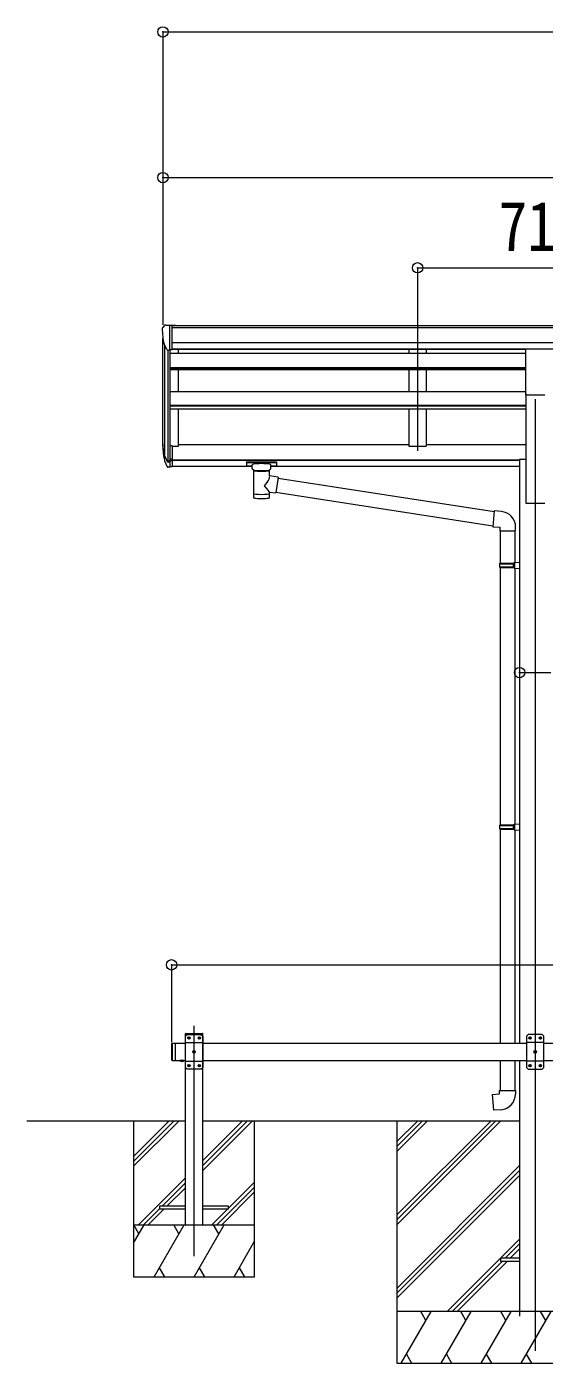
# Model space of a CAD drawing. Units: millimetres at full size, sheet at 1:30; details may follow other scales. Extents: x -8385 to 8479, y -5853 to 5787.
# Drawn here: x -1770 to -274, y -2418 to 1445 of the extents above; entities that cross this region are included whole.
import ezdxf
from ezdxf.enums import TextEntityAlignment as Align

# ---------------------------------------------------------------- set-up
doc = ezdxf.new("R2010")
doc.units = ezdxf.units.MM
doc.header["$LTSCALE"] = 30
doc.header["$PDMODE"] = 32
doc.header["$PDSIZE"] = 30
for name, color, linetype, lineweight in [('0-0_0', 7, 'Continuous', 9), ('0-1_本体', 4, 'Continuous', 9), ('0-2_部品', 7, 'Continuous', 9), ('0-4_TABLE1', 3, 'Continuous', 9), ('0-5_DIM1', 3, 'Continuous', 9), ('0-8_PARTS2', 2, 'Continuous', 9), ('0-A_寸法', 6, 'Continuous', 9), ('0-B_EXTLINE', 6, 'Continuous', 9)]:
    doc.layers.add(name, color=color, linetype=linetype, lineweight=lineweight)
doc.styles.add('ＭＳ ゴシック', font='')
doc.styles.get('ＭＳ ゴシック').set_extended_font_data('MS Gothic')

msp = doc.modelspace()

# ---------------------------------------------------------------- linework, layer by layer
at = {"layer": '0-0_0'}
for p, q in [((-1311.59, -1717.54), (-1770.27, -1717.54)), ((-1461.59, -1717.54), (-1461.59, -2167.54)), ((-1461.59, -1819.89), (-1359.24, -1717.54)), ((-1461.59, -1834.03), (-1345.1, -1717.54)), ((-1461.59, -1848.17), (-1330.96, -1717.54)), ((-345.79, -1717.54), (-1261.59, -1717.54)), ((-1261.59, -1860.3), (-1118.83, -1717.54)), ((-1261.59, -1846.16), (-1132.97, -1717.54)), ((-1261.59, -1832.02), (-1147.11, -1717.54)), ((-1111.59, -2167.54), (-1111.59, -1717.54)), ((-700.59, -1717.54), (-700.59, -2417.54)), ((-700.59, -1989.04), (-429.09, -1717.54)), ((-700.59, -2003.18), (-414.95, -1717.54)), ((-700.59, -2017.32), (-400.8, -1717.54)), ((-700.59, -1776.91), (-641.22, -1717.54)), ((-700.59, -1791.05), (-627.08, -1717.54)), ((-700.59, -1805.19), (-612.94, -1717.54)), ((-700.59, -2201.17), (-345.79, -1846.37)), ((-1447.11, -2017.54), (-1311.59, -1882.02)), ((-700.59, -2215.31), (-345.79, -1860.52)), ((-700.59, -2229.46), (-345.79, -1874.66)), ((-1378.97, -1963.54), (-1311.59, -1896.16)), ((-1364.83, -1963.54), (-1311.59, -1910.3)), ((-1220.84, -2017.54), (-1111.59, -1908.29)), ((-1206.7, -2017.54), (-1111.59, -1922.44)), ((-1186.59, -1969.15), (-1111.59, -1894.15)), ((-1432.97, -2017.54), (-1386.59, -1971.16)), ((-1418.83, -2017.54), (-1372.83, -1971.54)), ((-1234.98, -2017.54), (-1188.98, -1971.54)), ((-1461.59, -2070.65), (-1430.93, -2017.54)), ((-1461.59, -2017.54), (-1111.59, -2017.54)), ((-1445.93, -2043.52), (-1460.93, -2017.54)), ((-1402.06, -2167.54), (-1315.46, -2017.54)), ((-1330.46, -2043.52), (-1345.46, -2017.54)), ((-1286.59, -2167.54), (-1199.99, -2017.54)), ((-1214.99, -2043.52), (-1229.99, -2017.54)), ((-1171.12, -2167.54), (-1111.59, -2064.44)), ((-554.83, -2267.54), (-345.79, -2058.5)), ((-386.18, -2113.04), (-345.79, -2072.65)), ((-540.69, -2267.54), (-395.18, -2122.04)), ((-526.54, -2267.54), (-381.04, -2122.04)), ((-372.04, -2113.04), (-345.79, -2086.79)), ((-1387.06, -2141.56), (-1372.06, -2167.54)), ((-1271.59, -2141.56), (-1256.59, -2167.54)), ((-1156.12, -2141.56), (-1141.12, -2167.54)), ((-1461.59, -2167.54), (-1111.59, -2167.54)), ((99.41, -2267.54), (-700.59, -2267.54)), ((-687.89, -2417.54), (-601.29, -2267.54)), ((-616.29, -2293.52), (-631.29, -2267.54)), ((-572.42, -2417.54), (-485.82, -2267.54)), ((-500.82, -2293.52), (-515.82, -2267.54)), ((-456.95, -2417.54), (-370.35, -2267.54)), ((-385.35, -2293.52), (-400.35, -2267.54)), ((-341.48, -2417.54), (-254.88, -2267.54)), ((-269.88, -2293.52), (-284.88, -2267.54)), ((-672.89, -2391.56), (-657.89, -2417.54)), ((-557.42, -2391.56), (-542.42, -2417.54)), ((-441.95, -2391.56), (-426.95, -2417.54)), ((-326.48, -2391.56), (-311.48, -2417.54)), ((-700.59, -2417.54), (99.41, -2417.54))]:
    msp.add_line(p, q, dxfattribs=at)
at = {"layer": '0-1_本体'}
for p, q in [((-1350.09, 581.11), (3648.91, 581.11)), ((-1376.59, 231.6), (-1376.59, 544.36)), ((-1350.09, 575.77), (3648.91, 575.77)), ((-1372.31, 525.56), (-1372.31, 207.33)), ((-1362.59, 510.21), (-1362.59, 189.33)), ((-1356.59, 509.73), (-1356.59, 233.77)), ((-1350.09, 532.24), (3648.91, 532.24)), ((-1350.09, 514.57), (3648.91, 514.57)), ((-328.09, 512.19), (-1350.09, 512.19)), ((-1331.59, 500.94), (-1331.59, 512.19)), ((-665.59, 512.13), (-665.59, 500.94)), ((-615.59, 512.13), (-615.59, 500.94)), ((-328.09, 500.94), (-1356.59, 500.94)), ((-328.09, 459.01), (-1356.59, 459.01)), ((-328.09, 457.51), (-1356.59, 457.51)), ((-328.09, 453.31), (-1356.59, 453.31)), ((-1331.59, 389.58), (-1331.59, 453.31)), ((-665.59, 453.31), (-665.59, 389.58)), ((-615.59, 453.31), (-615.59, 389.58)), ((-328.1, 389.58), (-1356.59, 389.58)), ((-328.09, 350.14), (-1356.59, 350.14)), ((-328.09, 348.66), (-1356.59, 348.66)), ((-328.09, 385.26), (-328.09, 68.47)), ((-328.09, 339.41), (-1356.59, 339.41)), ((-1331.59, 232.94), (-1331.59, 339.41)), ((-665.59, 339.41), (-665.59, 232.92)), ((-615.59, 339.41), (-615.59, 232.92)), ((-1350.09, 232.94), (-1331.59, 232.94)), ((-1331.59, 237.74), (-665.59, 237.74)), ((-665.59, 232.92), (-615.59, 232.92)), ((-615.59, 237.74), (-328.09, 237.74)), ((-1350.09, 193.65), (-345.59, 193.65)), ((-345.59, 194.85), (-345.59, -1492.54)), ((-345.59, 194.85), (-328.09, 194.85)), ((-1350.09, 192.25), (-345.59, 192.25)), ((-1350.09, 174.88), (-1118.59, 174.88)), ((-1064.59, 174.88), (-345.59, 174.88)), ((-328.09, 68.47), (-273.09, 68.47)), ((-345.59, -1542.54), (-345.59, -2281.53))]:
    msp.add_line(p, q, dxfattribs=at)
at = {"layer": '0-2_部品'}
for p, q in [((-1371.68, 582.15), (-1375.75, 576.35)), ((-1368.59, 582.72), (-1370.92, 582.58)), ((-1368.59, 582.72), (-1350.09, 582.72)), ((-1356.59, 509.74), (-1356.59, 582.72)), ((-1350.09, 582.72), (-1340.09, 582.63)), ((-1350.09, 510.74), (-1350.09, 582.72)), ((-1340.09, 581.12), (-1340.09, 582.63)), ((-1378.59, 573.35), (-1378.59, 572.72)), ((-1364.22, 511.55), (-1373.49, 527.61)), ((-1356.59, 509.74), (-1361.8, 510.05)), ((-1350.09, 510.74), (-1356.59, 510.74)), ((-328.09, 514.28), (-273.09, 514.28)), ((-328.09, 380.77), (-328.09, 514.28)), ((-328.09, 380.77), (-273.09, 380.77)), ((-1356.59, 233.77), (-1356.59, 171.89)), ((-1350.09, 233.77), (-1356.59, 233.77)), ((-1350.09, 233.77), (-1350.09, 172.71)), ((-1374.2, 207.73), (-1364.04, 188.56)), ((-1363.03, 189.81), (-1372.78, 208.22)), ((-1350.09, 195.46), (-1356.59, 195.46)), ((-1371.61, 190.87), (-1364.04, 173.39)), ((-1356.59, 189.06), (-1361.73, 189.06)), ((-1356.59, 187.06), (-1361.44, 187.06)), ((-1356.59, 171.89), (-1361.44, 171.89)), ((-1350.09, 190.06), (-1356.59, 190.06)), ((-1350.09, 172.71), (-1356.59, 172.71)), ((-1135.09, 186.99), (-1135.09, 176.23)), ((-1135.09, 186.8), (-1135.09, 185.26)), ((-1133.09, 187.66), (-1050.09, 187.66)), ((-1133.09, 185.48), (-1050.09, 185.48)), ((-1133.09, 175.57), (-1118.59, 175.57)), ((-1118.59, 168.76), (-1118.59, 179.04)), ((-1114.49, 164.26), (-1114.51, 83.97)), ((-1068.69, 146.69), (-1068.69, 164.27)), ((-1064.59, 168.76), (-1064.59, 179.04)), ((-1064.59, 175.57), (-1050.09, 175.57)), ((-1048.09, 186.99), (-1048.09, 176.23)), ((-1043.47, 142.78), (-1068.69, 146.69)), ((-1043.47, 142.78), (-1050.49, 97.52)), ((-1043.78, 140.77), (-419.25, 43.88)), ((-1068.68, 83.97), (-1068.69, 100.6)), ((-1068.69, 100.34), (-1050.49, 97.52)), ((-422.92, 1.94), (-1050.22, 99.26)), ((-398.24, 44.06), (-419.08, 45.88)), ((-403.16, -11.68), (-357.16, -11.68)), ((-401.79, -11.68), (-401.79, -105.59)), ((-359.79, -11.68), (-359.79, -103.03)), ((-357.16, -11.68), (-357.16, -0.77)), ((-403.79, -107.59), (-402.79, -105.59)), ((-403.79, -107.59), (-359.79, -107.59)), ((-403.79, -107.59), (-403.79, -115.59)), ((-403.79, -115.59), (-359.79, -115.59)), ((-403.79, -115.59), (-402.79, -117.59)), ((-402.79, -105.59), (-359.79, -105.59)), ((-364.27, -107.59), (-364.7, -105.59)), ((-361.79, -103.09), (-345.79, -102.61)), ((-361.79, -105.09), (-361.79, -103.09)), ((-361.79, -105.09), (-359.79, -105.09)), ((-345.79, -102.61), (-345.79, -120.56)), ((-402.79, -117.59), (-359.79, -117.59)), ((-401.79, -117.59), (-401.79, -861.77)), ((-361.79, -120.09), (-361.79, -118.09)), ((-361.79, -120.09), (-345.79, -120.56)), ((-359.79, -120.14), (-359.79, -859.21)), ((-403.79, -863.77), (-402.79, -861.77)), ((-403.79, -863.77), (-359.79, -863.77)), ((-403.79, -863.77), (-403.79, -871.77)), ((-403.79, -871.77), (-359.79, -871.77)), ((-403.79, -871.77), (-402.79, -873.77)), ((-402.79, -861.77), (-359.79, -861.77)), ((-402.79, -873.77), (-359.79, -873.77)), ((-401.79, -873.77), (-401.79, -1492.54)), ((-364.27, -863.77), (-364.7, -861.77)), ((-361.79, -859.27), (-345.79, -858.8)), ((-361.79, -861.27), (-361.79, -859.27)), ((-361.79, -861.27), (-359.79, -861.27)), ((-361.79, -876.27), (-361.79, -874.27)), ((-361.79, -876.27), (-345.79, -876.74)), ((-359.79, -876.33), (-359.82, -1492.54)), ((-345.79, -858.8), (-345.79, -876.74)), ((-401.79, -1542.54), (-401.79, -1628.93)), ((-359.79, -1542.54), (-359.79, -1628.93)), ((-403.79, -1628.93), (-357.79, -1628.93)), ((-403.79, -1638.93), (-403.79, -1628.93)), ((-357.79, -1628.93), (-357.79, -1639.85))]:
    msp.add_line(p, q, dxfattribs=at)
at = {"layer": '0-2_部品', "color": 4}
for p, q in [((-1311.59, -1963.54), (-1386.59, -1963.54)), ((-1261.59, -1971.54), (-1186.59, -1971.54)), ((-400.59, -2113.04), (-400.59, -2122.04)), ((-400.59, -2113.04), (-345.79, -2113.04)), ((-400.59, -2122.04), (-345.79, -2122.04))]:
    msp.add_line(p, q, dxfattribs=at)
at = {"layer": '0-2_部品'}
for points in [[(-1135.09, 186.99), (-1135.05, 187.19), (-1134.97, 187.33), (-1134.87, 187.42), (-1134.77, 187.48), (-1134.65, 187.53), (-1134.36, 187.59), (-1133.87, 187.63), (-1133.33, 187.65), (-1133.09, 187.66)], [(-1135.09, 176.23), (-1135.05, 176.04), (-1134.97, 175.9), (-1134.87, 175.81), (-1134.77, 175.75), (-1134.65, 175.7), (-1134.36, 175.64), (-1133.87, 175.59), (-1133.33, 175.57), (-1133.09, 175.57)], [(-1118.55, 168.82), (-1118.58, 168.46), (-1118.33, 167.5), (-1117.81, 166.62), (-1117.01, 165.78), (-1115.89, 164.98), (-1114.49, 164.26)], [(-1068.69, 164.27), (-1068.46, 164.37), (-1067.1, 165.1), (-1065.99, 165.95), (-1065.23, 166.81), (-1064.77, 167.71), (-1064.6, 168.6)], [(-1050.09, 187.66), (-1049.74, 187.65), (-1049.21, 187.63), (-1048.76, 187.58), (-1048.46, 187.5), (-1048.29, 187.4), (-1048.17, 187.26), (-1048.1, 187.08), (-1048.09, 186.99)], [(-1050.09, 175.57), (-1049.74, 175.57), (-1049.21, 175.6), (-1048.76, 175.65), (-1048.46, 175.73), (-1048.29, 175.83), (-1048.17, 175.96), (-1048.1, 176.14), (-1048.09, 176.23)], [(-419.08, 45.88), (-423.08, 0.06), (-403.16, -1.68), (-403.16, -11.68)], [(-364.27, -107.59), (-364.27, -115.59), (-364.7, -117.59)], [(-361.79, -118.09), (-359.79, -118.09), (-359.79, -105.09)], [(-364.27, -863.77), (-364.27, -871.77), (-364.7, -873.77)], [(-361.79, -874.27), (-359.79, -874.27), (-359.79, -861.27)], [(-398.87, -1684.68), (-419.71, -1686.5), (-423.72, -1640.68), (-403.79, -1638.93)]]:
    msp.add_lwpolyline(points, dxfattribs=at)
at = {"layer": '0-2_部品', "color": 4}
for points in [[(-1386.59, -1963.54), (-1386.59, -1971.54), (-1311.59, -1971.54)], [(-1186.59, -1971.54), (-1186.59, -1963.54), (-1261.59, -1963.54)]]:
    msp.add_lwpolyline(points, dxfattribs=at)
at = {"layer": '0-2_部品'}
for centre, radius, start, end in [((-1370.86, 581.58), 1, 93.5, 145), ((-1375.59, 573.35), 3, 93, 180), ((-1176.59, 572.72), 202, 180, 192.90261), ((-1361.62, 513.05), 3, 210, 266.5), ((-1287.93, 229.9), 89.07, 174.49576, 194.41188), ((-1288.64, 234.18), 88.05, 177.22392, 197.21071), ((-1243.37, 226.95), 133.22, 183.27987, 195.71302), ((-1361.44, 190.06), 3, 210, 270), ((-1361.44, 174.89), 3, 210, 270), ((-1361.73, 190.56), 1.5, 210, 270), ((-402.16, -0.77), 45, 0, 85), ((-402.79, -1639.85), 45, 275, 0)]:
    msp.add_arc(centre, radius, start, end, dxfattribs=at)
for centre, major_axis, ratio, start_param, end_param in [((-1133.09, 185.26), (2, 0), 0.109601, 1.5707963, 3.1415927), ((-1091.59, 179.04), (27, 0), 0.122176, 6.2831853, 9.424778), ((-1091.58, 163.81), (-22.91, 0.42), 0.072511, 0.0008029, 1.5715993), ((-1091.58, 162.18), (-22.91, 0.42), 0.072511, 0.0008029, 1.5715993), ((-1091.6, 163.81), (22.92, 0.42), 0.07247, 4.71158, 6.2823764), ((-1091.6, 162.18), (22.92, 0.42), 0.07247, 4.71158, 6.2823764), ((-1080.59, 168.76), (16, 0), 0.361356, 6.2636979, 6.2831853), ((-1050.09, 185.26), (2, 0), 0.109601, 0, 1.5707963), ((-1091.59, 120.15), (-22.81, -26.62), 0.234429, 1.6855472, 3.1268519), ((-1089.04, 122.79), (20.32, -22.25), 0.045535, 0.0389954, 1.3075346), ((-1091.59, 83.97), (22.92, 0), 0.101955, 3.1415499, 6.2833984), ((-1091.59, 96.41), (22.91, 0), 0.122865, 3.1415927, 6.2831853)]:
    msp.add_ellipse(centre, major_axis=major_axis, ratio=ratio, start_param=start_param, end_param=end_param, dxfattribs=at)
at = {"layer": '0-4_TABLE1'}
for p, q in [((-1311.59, -2017.54), (-1311.59, -1467.54)), ((-1311.59, -1467.54), (-1261.59, -1467.54)), ((-1261.59, -2017.54), (-1261.59, -1467.54)), ((-1341.59, -1492.54), (-1311.59, -1492.54)), ((-1261.59, -1492.54), (-325.59, -1492.54)), ((-275.59, -1492.54), (1124.41, -1492.54)), ((-1341.59, -1542.54), (-1311.59, -1542.54)), ((-1261.59, -1542.54), (-325.59, -1542.54)), ((-275.59, -1542.54), (1124.41, -1542.54))]:
    msp.add_line(p, q, dxfattribs=at)
at = {"layer": '0-5_DIM1'}
for p, q in [((-1311.89, -1467.54), (-1311.78, -1465.49)), ((-1311.89, -1467.54), (-1261.29, -1467.54)), ((-1306.59, -1467.54), (-1311.59, -1472.54)), ((-1310.79, -1464.54), (-1262.4, -1464.54)), ((-1306.59, -1467.54), (-1266.59, -1467.54)), ((-1266.59, -1467.54), (-1261.59, -1472.54)), ((-1261.29, -1467.54), (-1261.4, -1465.49)), ((-320.59, -1467.54), (-325.59, -1472.54)), ((-280.59, -1467.54), (-320.59, -1467.54)), ((-280.59, -1467.54), (-275.59, -1472.54)), ((-1351.59, -1494.54), (-1351.59, -1540.54)), ((-1349.59, -1492.54), (-1349.59, -1542.54)), ((-1341.59, -1492.54), (-1341.59, -1542.54)), ((-1311.59, -1562.54), (-1311.59, -1472.54)), ((-1311.59, -1490.24), (-1261.59, -1490.24)), ((-1302.85, -1477.96), (-1303.69, -1477.96)), ((-1300.33, -1477.12), (-1299.49, -1477.12)), ((-1272.85, -1477.96), (-1273.69, -1477.96)), ((-1270.33, -1477.12), (-1269.49, -1477.12)), ((-1261.59, -1472.54), (-1261.59, -1562.54)), ((-325.59, -1472.54), (-325.59, -1562.54)), ((-275.59, -1490.24), (-325.59, -1490.24)), ((-316.85, -1477.12), (-317.69, -1477.12)), ((-314.33, -1477.96), (-313.49, -1477.96)), ((-286.85, -1477.12), (-287.69, -1477.12)), ((-284.33, -1477.96), (-283.49, -1477.96)), ((-275.59, -1562.54), (-275.59, -1472.54)), ((-1351.59, -1540.54), (-1349.59, -1542.54)), ((-1349.59, -1542.54), (-1339.59, -1542.54)), ((-1315.69, -1542.54), (-1327.49, -1542.54)), ((-1327.49, -1542.54), (-1327.49, -1543.05)), ((-1315.69, -1542.54), (-1327.49, -1542.54)), ((-1327.49, -1542.54), (-1327.49, -1543.05)), ((-1315.69, -1543.05), (-1327.49, -1543.05)), ((-1315.69, -1543.05), (-1327.49, -1543.05)), ((-1319.09, -1542.54), (-1324.09, -1542.54)), ((-1319.09, -1542.54), (-1324.09, -1542.54)), ((-1315.69, -1542.54), (-1315.69, -1543.05)), ((-1315.69, -1542.54), (-1315.69, -1543.05)), ((-1311.59, -1544.84), (-1261.59, -1544.84)), ((-1287.85, -1517.96), (-1288.69, -1517.96)), ((-1285.33, -1517.12), (-1284.49, -1517.12)), ((-275.59, -1544.84), (-325.59, -1544.84)), ((-301.85, -1517.12), (-302.69, -1517.12)), ((-299.33, -1517.96), (-298.49, -1517.96)), ((-1306.59, -1567.54), (-1311.59, -1562.54)), ((-1266.59, -1567.54), (-1306.59, -1567.54)), ((-1302.85, -1557.96), (-1303.69, -1557.96)), ((-1300.33, -1557.12), (-1299.49, -1557.12)), ((-1272.85, -1557.96), (-1273.69, -1557.96)), ((-1270.33, -1557.12), (-1269.49, -1557.12)), ((-1266.59, -1567.54), (-1261.59, -1562.54)), ((-320.59, -1567.54), (-325.59, -1562.54)), ((-320.59, -1567.54), (-280.59, -1567.54)), ((-316.85, -1557.12), (-317.69, -1557.12)), ((-314.33, -1557.96), (-313.49, -1557.96)), ((-286.85, -1557.12), (-287.69, -1557.12)), ((-284.33, -1557.96), (-283.49, -1557.96)), ((-280.59, -1567.54), (-275.59, -1562.54))]:
    msp.add_line(p, q, dxfattribs=at)
for points in [[(-1351.59, -1494.54), (-1349.59, -1492.54), (-1339.59, -1492.54)], [(-1303.69, -1477.96), (-1303.69, -1477.12), (-1302.85, -1477.12)], [(-1302.01, -1476.28), (-1302.01, -1475.44), (-1301.17, -1475.44), (-1301.17, -1476.28)], [(-1301.17, -1478.8), (-1301.17, -1479.64), (-1302.01, -1479.64), (-1302.01, -1478.8)], [(-1299.49, -1477.12), (-1299.49, -1477.96), (-1300.33, -1477.96)], [(-1273.69, -1477.96), (-1273.69, -1477.12), (-1272.85, -1477.12)], [(-1272.01, -1476.28), (-1272.01, -1475.44), (-1271.17, -1475.44), (-1271.17, -1476.28)], [(-1271.17, -1478.8), (-1271.17, -1479.64), (-1272.01, -1479.64), (-1272.01, -1478.8)], [(-1269.49, -1477.12), (-1269.49, -1477.96), (-1270.33, -1477.96)], [(-317.69, -1477.12), (-317.69, -1477.96), (-316.85, -1477.96)], [(-315.17, -1476.28), (-315.17, -1475.44), (-316.01, -1475.44), (-316.01, -1476.28)], [(-316.01, -1478.8), (-316.01, -1479.64), (-315.17, -1479.64), (-315.17, -1478.8)], [(-313.49, -1477.96), (-313.49, -1477.12), (-314.33, -1477.12)], [(-287.69, -1477.12), (-287.69, -1477.96), (-286.85, -1477.96)], [(-285.17, -1476.28), (-285.17, -1475.44), (-286.01, -1475.44), (-286.01, -1476.28)], [(-286.01, -1478.8), (-286.01, -1479.64), (-285.17, -1479.64), (-285.17, -1478.8)], [(-283.49, -1477.96), (-283.49, -1477.12), (-284.33, -1477.12)], [(-1324.04, -1545.25), (-1322.74, -1542.59), (-1321.59, -1541.98)], [(-1324.04, -1545.25), (-1322.74, -1542.59), (-1321.59, -1541.98)], [(-1319.14, -1545.25), (-1320.44, -1542.59), (-1321.59, -1541.98)], [(-1319.14, -1545.25), (-1320.44, -1542.59), (-1321.59, -1541.98)], [(-1288.69, -1517.96), (-1288.69, -1517.12), (-1287.85, -1517.12)], [(-1287.01, -1516.28), (-1287.01, -1515.44), (-1286.17, -1515.44), (-1286.17, -1516.28)], [(-1286.17, -1518.8), (-1286.17, -1519.64), (-1287.01, -1519.64), (-1287.01, -1518.8)], [(-1284.49, -1517.12), (-1284.49, -1517.96), (-1285.33, -1517.96)], [(-302.69, -1517.12), (-302.69, -1517.96), (-301.85, -1517.96)], [(-300.17, -1516.28), (-300.17, -1515.44), (-301.01, -1515.44), (-301.01, -1516.28)], [(-301.01, -1518.8), (-301.01, -1519.64), (-300.17, -1519.64), (-300.17, -1518.8)], [(-298.49, -1517.96), (-298.49, -1517.12), (-299.33, -1517.12)], [(-1303.69, -1557.96), (-1303.69, -1557.12), (-1302.85, -1557.12)], [(-1302.01, -1556.28), (-1302.01, -1555.44), (-1301.17, -1555.44), (-1301.17, -1556.28)], [(-1301.17, -1558.8), (-1301.17, -1559.64), (-1302.01, -1559.64), (-1302.01, -1558.8)], [(-1299.49, -1557.12), (-1299.49, -1557.96), (-1300.33, -1557.96)], [(-1273.69, -1557.96), (-1273.69, -1557.12), (-1272.85, -1557.12)], [(-1272.01, -1556.28), (-1272.01, -1555.44), (-1271.17, -1555.44), (-1271.17, -1556.28)], [(-1271.17, -1558.8), (-1271.17, -1559.64), (-1272.01, -1559.64), (-1272.01, -1558.8)], [(-1269.49, -1557.12), (-1269.49, -1557.96), (-1270.33, -1557.96)], [(-317.69, -1557.12), (-317.69, -1557.96), (-316.85, -1557.96)], [(-315.17, -1556.28), (-315.17, -1555.44), (-316.01, -1555.44), (-316.01, -1556.28)], [(-316.01, -1558.8), (-316.01, -1559.64), (-315.17, -1559.64), (-315.17, -1558.8)], [(-313.49, -1557.96), (-313.49, -1557.12), (-314.33, -1557.12)], [(-287.69, -1557.12), (-287.69, -1557.96), (-286.85, -1557.96)], [(-285.17, -1556.28), (-285.17, -1555.44), (-286.01, -1555.44), (-286.01, -1556.28)], [(-286.01, -1558.8), (-286.01, -1559.64), (-285.17, -1559.64), (-285.17, -1558.8)], [(-283.49, -1557.96), (-283.49, -1557.12), (-284.33, -1557.12)]]:
    msp.add_lwpolyline(points, dxfattribs=at)
for centre in [(-1301.59, -1477.54), (-1271.59, -1477.54), (-315.59, -1477.54), (-285.59, -1477.54), (-1286.59, -1517.54), (-300.59, -1517.54), (-1301.59, -1557.54), (-1271.59, -1557.54), (-315.59, -1557.54), (-285.59, -1557.54)]:
    msp.add_circle(centre, 3.5, dxfattribs=at)
for centre, radius, start, end in [((-1310.79, -1465.54), 1, 90, 176.99989), ((-1262.4, -1465.54), 1, 3.00006, 90), ((-1302.85, -1476.28), 0.84, 270, 0), ((-1302.85, -1478.8), 0.84, 0, 90), ((-1300.33, -1476.28), 0.84, 180, 270), ((-1300.33, -1478.8), 0.84, 90, 180), ((-1272.85, -1476.28), 0.84, 270, 0), ((-1272.85, -1478.8), 0.84, 0, 90), ((-1270.33, -1476.28), 0.84, 180, 270), ((-1270.33, -1478.8), 0.84, 90, 180), ((-316.85, -1476.28), 0.84, 270, 0), ((-316.85, -1478.8), 0.84, 0, 90), ((-314.33, -1476.28), 0.84, 180, 270), ((-314.33, -1478.8), 0.84, 90, 180), ((-286.85, -1476.28), 0.84, 270, 0), ((-286.85, -1478.8), 0.84, 0, 90), ((-284.33, -1476.28), 0.84, 180, 270), ((-284.33, -1478.8), 0.84, 90, 180), ((-1321.59, -1537.62), 8.02, 222.61678, 317.38322), ((-1321.59, -1537.62), 8.02, 222.61678, 317.38322), ((-1287.85, -1516.28), 0.84, 270, 0), ((-1287.85, -1518.8), 0.84, 0, 90), ((-1285.33, -1516.28), 0.84, 180, 270), ((-1285.33, -1518.8), 0.84, 90, 180), ((-301.85, -1516.28), 0.84, 270, 0), ((-301.85, -1518.8), 0.84, 0, 90), ((-299.33, -1516.28), 0.84, 180, 270), ((-299.33, -1518.8), 0.84, 90, 180), ((-1302.85, -1556.28), 0.84, 270, 0), ((-1302.85, -1558.8), 0.84, 0, 90), ((-1300.33, -1556.28), 0.84, 180, 270), ((-1300.33, -1558.8), 0.84, 90, 180), ((-1272.85, -1556.28), 0.84, 270, 0), ((-1272.85, -1558.8), 0.84, 0, 90), ((-1270.33, -1556.28), 0.84, 180, 270), ((-1270.33, -1558.8), 0.84, 90, 180), ((-316.85, -1556.28), 0.84, 270, 0), ((-316.85, -1558.8), 0.84, 0, 90), ((-314.33, -1556.28), 0.84, 180, 270), ((-314.33, -1558.8), 0.84, 90, 180), ((-286.85, -1556.28), 0.84, 270, 0), ((-286.85, -1558.8), 0.84, 0, 90), ((-284.33, -1556.28), 0.84, 180, 270), ((-284.33, -1558.8), 0.84, 90, 180)]:
    msp.add_arc(centre, radius, start, end, dxfattribs=at)
at = {"layer": '0-8_PARTS2'}
for p, q in [((-640.59, 626.04), (-640.59, 219.25)), ((-300.59, 368.47), (-300.59, -2381.53)), ((-1286.59, -2108.09), (-1286.59, -1442.05))]:
    msp.add_line(p, q, dxfattribs=at)
at = {"layer": '0-A_寸法'}
for p, q in [((-1376.59, 1429.96), (-1376.59, 1008.92)), ((-1376.59, 1429.96), (-1376.59, 1008.92)), ((-1376.59, 1429.96), (6539.41, 1429.96)), ((-1376.59, 1008.92), (3655.41, 1008.92)), ((-640.59, 748.28), (75.41, 748.28)), ((-345.59, -421.48), (-255.59, -421.48)), ((-1351.59, -1266.06), (3650.41, -1266.06))]:
    msp.add_line(p, q, dxfattribs=at)
msp.add_point((-1376.59, 1429.96), dxfattribs=at)
at = {"layer": '0-B_EXTLINE'}
for p, q in [((-1376.59, 1008.92), (-1376.59, 583.86)), ((-640.59, 748.28), (-640.59, 585.79)), ((-1351.59, -1266.06), (-1351.59, -1489.85))]:
    msp.add_line(p, q, dxfattribs=at)
for p in [(-1376.59, 1008.92), (-640.59, 748.28), (-345.59, -421.48), (-1351.59, -1266.06)]:
    msp.add_point(p, dxfattribs=at)

# ---------------------------------------------------------------- texts
at = {"layer": '0-B_EXTLINE', "color": 7, "style": 'ＭＳ ゴシック', "width": 0.85}
msp.add_text('716', height=143, dxfattribs=at).set_placement((-406.34, 754.28), align=Align.BOTTOM_LEFT)

doc.saveas('drawing.dxf')
